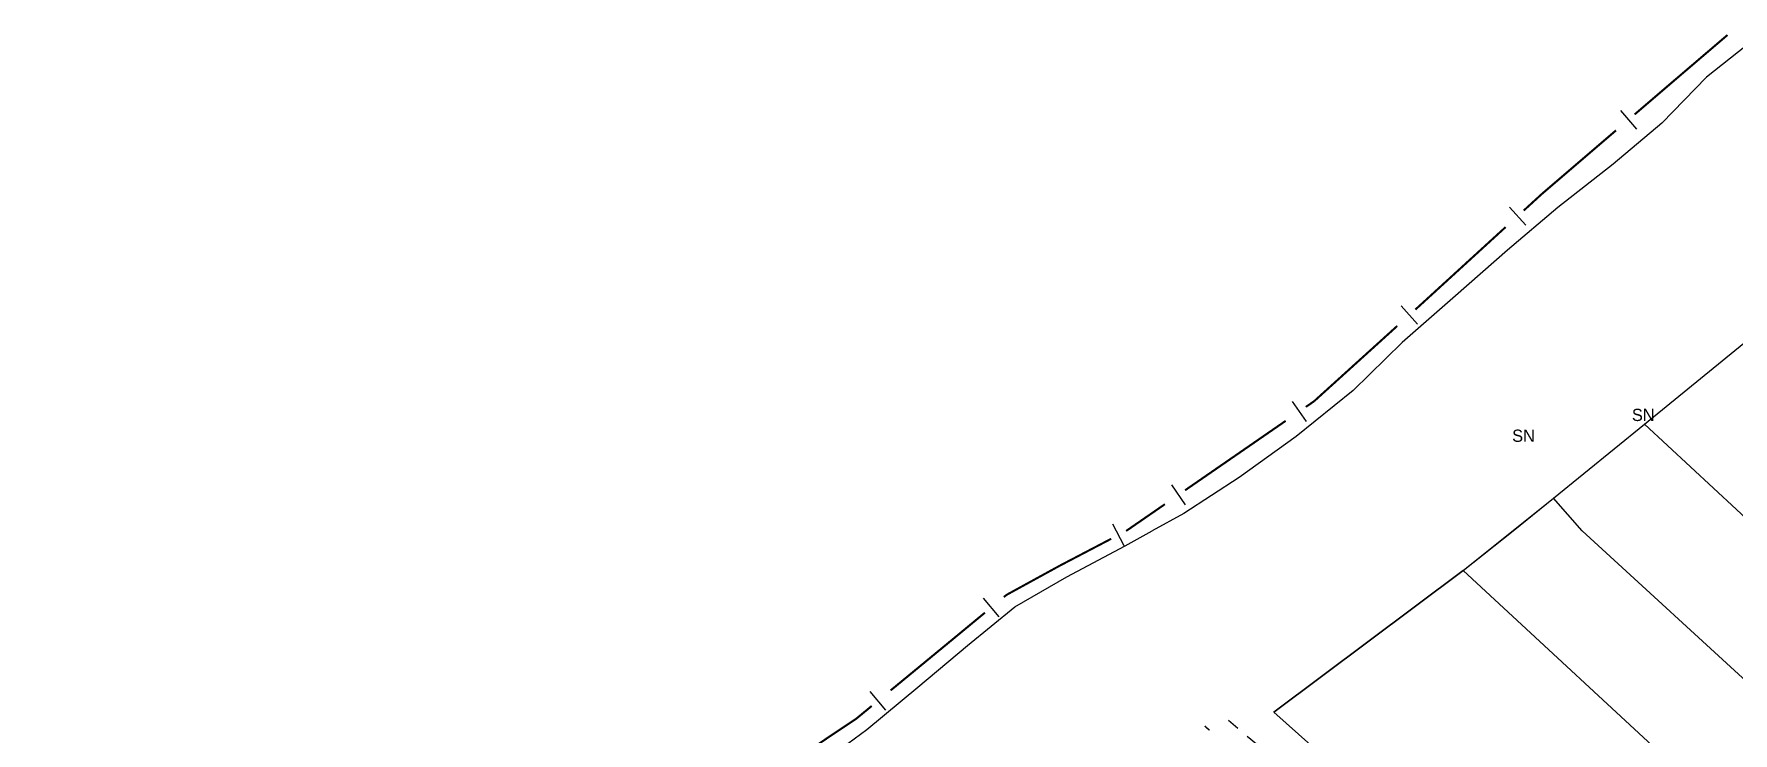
# Model space of a CAD drawing. Extents: x 207981 to 210201, y 4876477 to 4878908.
# Drawn here: x 208621.5 to 208830, y 4877882.7 to 4877968.4 of the extents above; entities that cross this region are included whole.
import ezdxf
from ezdxf.enums import TextEntityAlignment as Align

# ---------------------------------------------------------------- set-up
doc = ezdxf.new("R2010")
doc.units = 0
doc.header["$LTSCALE"] = 1.5
doc.header["$MEASUREMENT"] = 0
doc.linetypes.add('TRACO_25', pattern=[8, 3, -1, 1, -1, 1, -1])
for name, color, linetype in [('CD_MALHA_LOTES', 7, 'CONTINUOUS'), ('HD-CURSO-PERENE', 170, 'CONTINUOUS'), ('LM-LIM-SETORES-BAIRROS', 250, 'CONTINUOUS'), ('RU-QUADRA', 210, 'CONTINUOUS'), ('SV-EIXO-RUA-N-PAV', 6, 'CONTINUOUS'), ('SV-RUA-NAO-PAV', 7, 'CONTINUOUS'), ('Th_NmrPort', 1, 'CONTINUOUS')]:
    doc.layers.add(name, color=color, linetype=linetype)

msp = doc.modelspace()

# ---------------------------------------------------------------- linework, layer by layer
at = {"layer": 'CD_MALHA_LOTES', "linetype": 'Continuous', "flags": 128}
for points in [[(208819.123832, 4877920.565659), (208831.34373, 4877930.499971)], [(208807.989452, 4877911.513833), (208819.123832, 4877920.565659)], [(208865.33, 4877878.35), (208833.250006, 4877907.490405), (208819.123832, 4877920.565659)], [(208796.9, 4877902.63), (208807.989452, 4877911.513833)], [(208855.74, 4877866.95), (208811.510002, 4877907.490976), (208807.989452, 4877911.513833)], [(208796.9, 4877902.63), (208773.66, 4877885.24)], [(208825.08, 4877876.55), (208796.9, 4877902.63)], [(208773.66, 4877885.24), (208806.64, 4877855.86)]]:
    msp.add_lwpolyline(points, dxfattribs=at)
at = {"layer": 'HD-CURSO-PERENE', "linetype": 'Continuous'}
for points in [[(208832.632226, 4877967.804283, 2.237028), (208826.731722, 4877963.163832, 2.237028), (208821.288765, 4877957.499863, 2.237028), (208815.315911, 4877952.458504, 2.237028), (208808.518794, 4877947.161965, 2.237028), (208802.346901, 4877941.944218, 2.237028), (208795.952481, 4877936.324675, 2.237028), (208789.408568, 4877930.604126, 2.237028), (208783.416502, 4877924.711636, 2.237028), (208776.421545, 4877919.063506, 2.237028), (208769.39728, 4877914.040951, 2.237028), (208762.619203, 4877909.620572, 2.237028), (208758.758221, 4877907.492362, 2.237028)], [(208620.029935, 4877813.036649, 2.237028), (208626.662627, 4877816.755329, 2.237028), (208633.414476, 4877821.350762, 2.237028), (208639.562537, 4877826.393158, 2.237028), (208646.638059, 4877831.240807, 2.237028), (208653.488315, 4877836.087122, 2.237028), (208660.112621, 4877841.032219, 2.237028), (208667.01345, 4877845.803744, 2.237028), (208674.341491, 4877850.327499, 2.237028), (208681.146993, 4877854.397621, 2.237028), (208688.201079, 4877858.719515, 2.237028), (208695.552096, 4877863.543766, 2.237028), (208702.804706, 4877868.117134, 2.237028), (208709.579018, 4877873.088149, 2.237028), (208716.729286, 4877877.986301, 2.237028), (208723.752695, 4877883.134001, 2.237028), (208730.000019, 4877888.302134, 2.237028), (208736.097508, 4877893.419321, 2.237028), (208741.872009, 4877898.184175, 2.237028), (208748.279777, 4877901.851463, 2.237028), (208755.412545, 4877905.648194, 2.237028), (208758.758221, 4877907.492362, 2.237028)]]:
    msp.add_polyline3d(points, dxfattribs=at)
at = {"layer": 'LM-LIM-SETORES-BAIRROS', "const_width": 0.25}
for points in [[(208829.326278, 4877968.322689), (208823.242993, 4877963.127148)], [(208829.326278, 4877968.322689), (208823.242993, 4877963.127148)], [(208822.57009, 4877962.552443), (208817.926889, 4877958.573136)], [(208822.57009, 4877962.552443), (208817.926889, 4877958.573136)], [(208823.242993, 4877963.127148), (208822.57009, 4877962.552443)], [(208823.242993, 4877963.127148), (208822.57009, 4877962.552443)], [(208815.648979, 4877956.620926), (208807.296641, 4877949.462822)], [(208815.648979, 4877956.620926), (208807.296641, 4877949.462822)], [(208806.572085, 4877948.841865), (208804.323869, 4877946.787066)], [(208806.572085, 4877948.841865), (208804.323869, 4877946.787066)], [(208807.296641, 4877949.462822), (208806.572085, 4877948.841865)], [(208807.296641, 4877949.462822), (208806.572085, 4877948.841865)], [(208802.109433, 4877944.763141), (208791.775399, 4877935.318157)], [(208802.109433, 4877944.763141), (208791.775399, 4877935.318157)], [(208791.360155, 4877934.938637), (208791.035837, 4877934.645073)], [(208791.360155, 4877934.938637), (208791.035837, 4877934.645073)], [(208791.775399, 4877935.318157), (208791.360155, 4877934.938637)], [(208791.775399, 4877935.318157), (208791.360155, 4877934.938637)], [(208788.811683, 4877932.631831), (208779.173687, 4877923.907782)], [(208788.811683, 4877932.631831), (208779.173687, 4877923.907782)], [(208779.173687, 4877923.907782), (208778.606281, 4877923.394182)], [(208779.173687, 4877923.907782), (208778.606281, 4877923.394182)], [(208778.606281, 4877923.394182), (208777.590102, 4877922.69291)], [(208778.606281, 4877923.394182), (208777.590102, 4877922.69291)], [(208775.120986, 4877920.988954), (208762.775403, 4877912.469178)], [(208775.120986, 4877920.988954), (208762.775403, 4877912.469178)], [(208760.306287, 4877910.765222), (208756.191093, 4877907.925297)], [(208760.306287, 4877910.765222), (208756.191093, 4877907.925297)], [(208756.191093, 4877907.925297), (208755.544858, 4877907.479326)], [(208756.191093, 4877907.925297), (208755.544858, 4877907.479326)], [(208747.402333, 4877903.219698), (208753.710327, 4877906.519621)], [(208746.629724, 4877902.796351), (208747.402333, 4877903.219698)], [(208740.852838, 4877899.630934), (208746.629724, 4877902.796351)], [(208740.534648, 4877899.368082), (208740.852838, 4877899.630934)], [(208734.662219, 4877894.516945), (208738.221763, 4877897.457437)], [(208726.647281, 4877887.916407), (208734.366583, 4877894.27348)], [(208734.366583, 4877894.27348), (208734.662219, 4877894.516945)], [(208721.981618, 4877884.148003), (208722.460421, 4877884.468404)], [(208722.460421, 4877884.468404), (208724.33149, 4877886.009285)], [(208712.008562, 4877877.474311), (208721.981618, 4877884.148003)]]:
    msp.add_lwpolyline(points, dxfattribs=at)
at = {"layer": 'LM-LIM-SETORES-BAIRROS'}
for points in [[(208816.19148, 4877959.061355), (208818.143691, 4877956.783444)], [(208816.19148, 4877959.061355), (208818.143691, 4877956.783444)], [(208802.573761, 4877947.219643), (208804.597687, 4877945.005207)], [(208802.573761, 4877947.219643), (208804.597687, 4877945.005207)], [(208789.287831, 4877935.086069), (208791.301073, 4877932.861916)], [(208789.287831, 4877935.086069), (208791.301073, 4877932.861916)], [(208775.915086, 4877923.359483), (208777.619041, 4877920.890366)], [(208775.915086, 4877923.359483), (208777.619041, 4877920.890366)], [(208761.100387, 4877913.135751), (208762.804342, 4877910.666634)], [(208761.100387, 4877913.135751), (208762.804342, 4877910.666634)], [(208755.29171, 4877905.654042), (208753.901099, 4877908.312275)], [(208739.948047, 4877896.937876), (208738.037402, 4877899.250761)], [(208726.056982, 4877885.487097), (208724.14986, 4877887.802888)]]:
    msp.add_lwpolyline(points, dxfattribs=at)
at = {"layer": 'RU-QUADRA', "linetype": 'Continuous', "flags": 128}
msp.add_lwpolyline([(208803.035965, 4877907.486837), (208807.989452, 4877911.513833), (208819.123832, 4877920.565659), (208831.34373, 4877930.499971), (208842.60397, 4877939.654116), (208851.967796, 4877947.145176), (208862.153916, 4877956.376843), (208902.027441, 4877918.655974), (208891.83296, 4877907.488865), (208883.47, 4877898.06), (208875.82, 4877889.52), (208865.33, 4877878.35), (208855.74, 4877866.95), (208846.89, 4877856.61), (208828.98, 4877836), (208806.64, 4877855.86), (208773.66, 4877885.24), (208796.9, 4877902.63)], close=True, dxfattribs=at)
at = {"layer": 'SV-EIXO-RUA-N-PAV', "const_width": 0.18}
msp.add_lwpolyline([(208765.778366, 4877883.029776), (208765.18318, 4877883.551482)], dxfattribs=at)
at = {"layer": 'SV-RUA-NAO-PAV', "linetype": 'TRACO_25'}
msp.add_polyline3d([(208894.395282, 4877907.488798, 3.811236), (208875.220783, 4877885.557829, 3.811236), (208828.235331, 4877834.769169, 4.211035), (208827.011966, 4877834.311386, 4.236023), (208821.890547, 4877836.533751, 4.236023), (208804.873749, 4877850.599919, 4.236023), (208793.663825, 4877861.23008, 4.236023), (208776.095695, 4877877.429265, 4.236023), (208766.969393, 4877885.186621, 4.236023)], dxfattribs=at)

# ---------------------------------------------------------------- texts
at = {"layer": 'Th_NmrPort', "color": 1}
for p in [(208817.597359, 4877921.718404), (208802.909352, 4877919.16527)]:
    msp.add_text('SN', height=1.5, dxfattribs=at).set_placement(p, align=Align.MIDDLE_LEFT)

doc.saveas('drawing.dxf')
